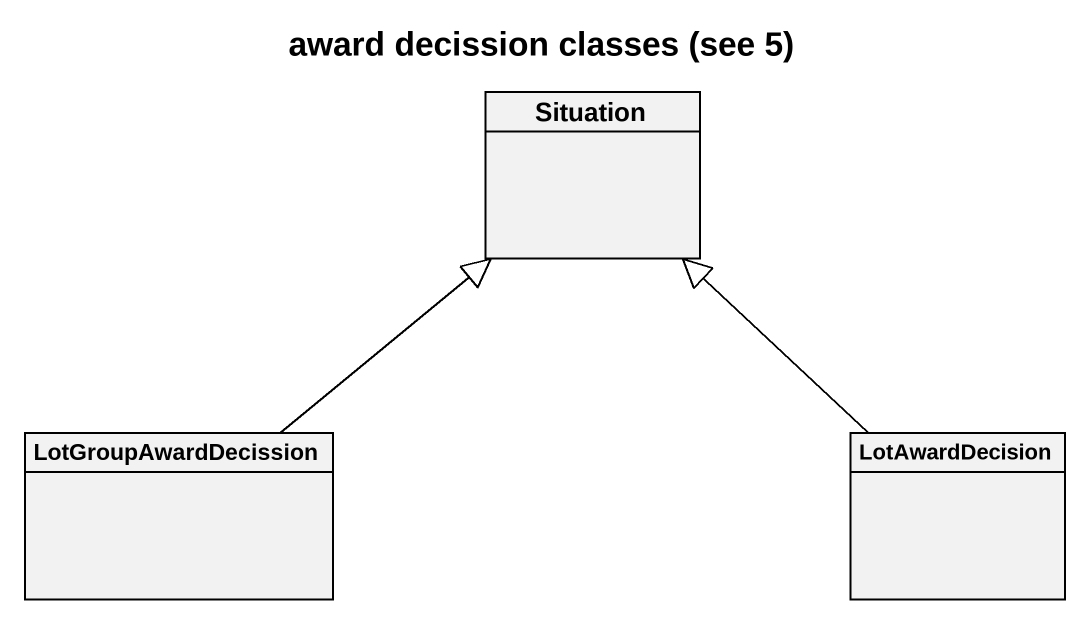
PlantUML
@startuml
title award decission classes (see 5)
hide circle
hide empty members
class Situation
class LotGroupAwardDecission
class LotAwardDecision
LotGroupAwardDecission -up-|> Situation
LotAwardDecision -up-|> Situation
@enduml
